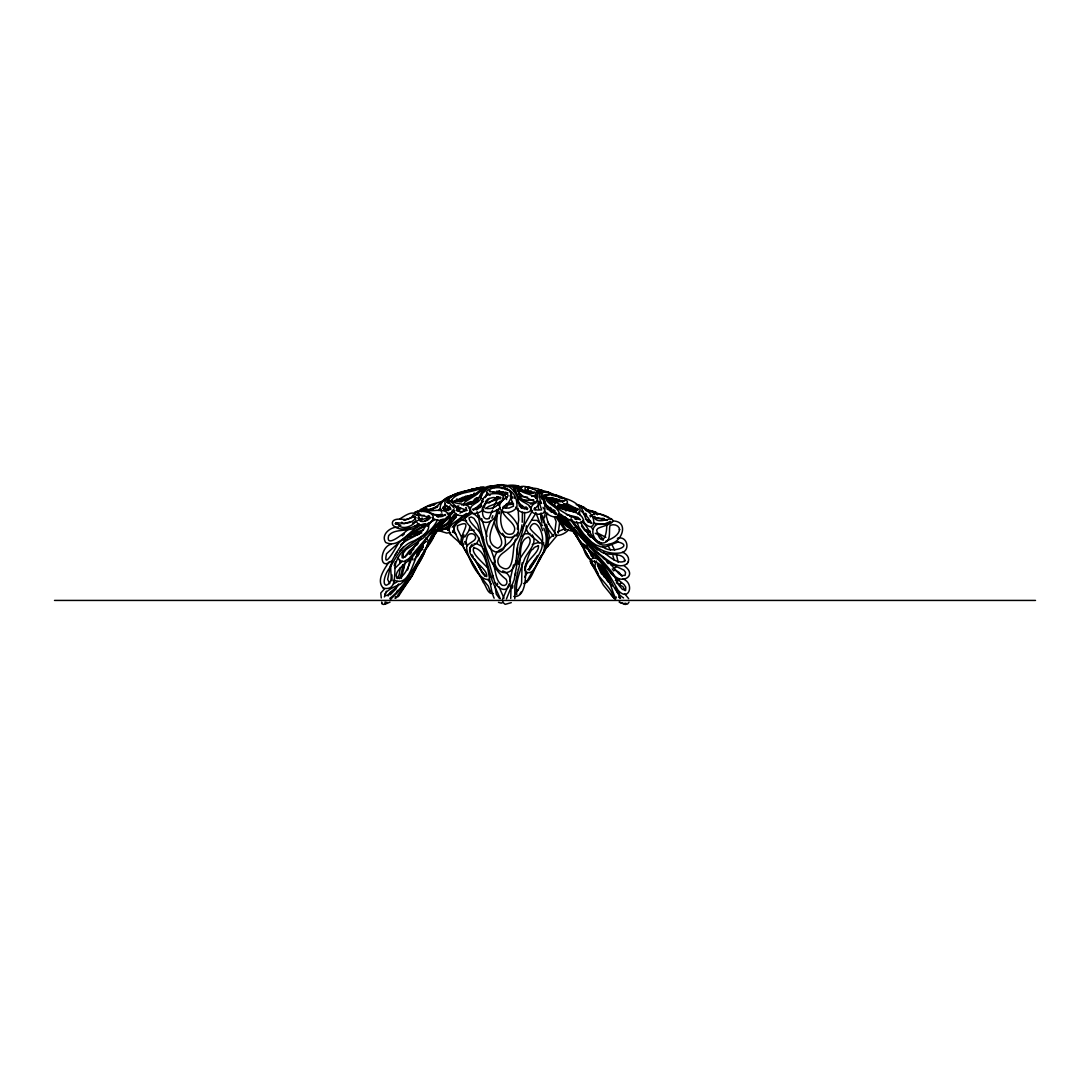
<?xml version="1.0" encoding="UTF-8"?>
<svg xmlns="http://www.w3.org/2000/svg" width="1090" height="1090" viewBox="0 0 1090 1090"><rect width="100%" height="100%" fill="white"/><g stroke="black" fill="none" stroke-linecap="round" stroke-linejoin="round"><path stroke-width="1.5" d="M414.323 513.84L415.208 511.755L417.961 512.314M418.042 515.638L418.029 513.853M414.323 514.139L414.323 513.131M539.605 497.135L539.605 495.623M423.479 510.733C426.367 502.49 440.265 504.234 446.123 499.043M490.541 577.046L490.568 574.812M542.261 542.234C544.482 534.427 535.531 514.971 529.958 527.955C532.574 534.291 550.832 542.438 542.111 554.551C538.337 559.415 534.155 576.923 525.802 571.76C522.492 561.459 540.013 553.434 538.365 545.6C539.618 546.254 534.304 545.886 532.969 549.197C527.887 550.123 522.628 580.725 525.721 563.816M597.293 514.889L595.862 512.055L586.352 509.493M539.536 495.296L540.368 502.871L534.168 509.534L534.427 508.308L536.621 510.025L541.594 509.943L539.155 502.027M537.888 491.835C537.37 489.001 542.207 489.056 541.594 491.903M416.026 512.423L417.579 510.733L419.391 511.183C451.751 511.946 417.661 539.073 414.813 516.36M414.813 515.924L414.786 516.987M418.519 516.006L418.097 512.572M384.389 596.938L386.337 591.175M418.533 515.352L419.854 520.679C421.898 523.091 431.218 519.807 429.201 517.355L429.91 518.486L427.593 516.81L428.765 517.273M524.494 512.477C525.244 523.064 522.382 533.242 518.431 542.943C515.216 552.194 518.922 564.606 510.106 571.31C495.882 578.558 487.557 554.442 501.972 548.842M543.297 495.732L543.324 494.983L543.61 498.239L547.67 508.73L551.118 511.919L556.309 512.995L555.846 514.248M400.248 567.754L399.226 574.553L397.155 578.627M403.954 567.767L403.791 564.674M522.137 562.822L521.62 581.747C522.546 584.281 515.284 593.859 518.186 589.813M525.094 568.68C526.361 576.746 525.271 598.042 513.771 596.448M463.536 505.528L464.912 501.972L475.512 495.378C480.622 491.958 486.235 483.647 493.28 486.849M477.147 511.66C482.679 535.095 485.486 563.666 506.087 579.321C508.199 582.305 506.455 586.57 502.354 585.316C495.105 581.024 495.882 569.988 492.966 562.549M537.683 495.623L537.711 494.901M528.214 489.178L527.069 487.039C530.326 488.702 538.719 489.11 537.384 494.438M526.375 525.761C524.794 534.032 536.457 538.923 539.264 542.847M453.576 526.089L454.639 531.934L460.702 544.292L461.956 545.095L463.85 544.264M490.895 488.674C505.106 478.101 518.077 490.2 519.317 506.032L523.118 508.553L527.628 508.39L527.356 509.493L517.341 502.231M474.041 502.572L474 500.269M403.245 550.954L403.232 557.903M465.634 490.922C460.239 493.552 445.946 494.751 449.107 503.321M451.887 501.141L451.941 500.46M522.219 522.274L522.423 512.218M450.647 501.673C455.729 491.304 471.534 493.225 480.949 488.17L480.322 488.851M516.701 554.742L517.614 547.344M515.802 593.628L516.755 594.554C515.025 582.564 519.944 571.283 523.963 560.682C526.293 552.385 538.705 543.678 532.083 534.795M517.641 490.132C519.508 483.32 528.718 487.475 533.242 488.824M618.902 578.954L618.466 580.616L615.373 580.548M425.332 525.53C423.179 534.931 408.328 537.643 400.589 544.796M512.559 588.137L512.818 585.712M541.444 495.405L541.744 493.688M624.774 560.587C623.534 551.118 605.904 557.14 599.854 550.791C586.91 543.787 579.934 530.38 570.888 519.453M628.276 561.786C629.829 557.535 626.232 553.366 622.281 552.235M511.115 585.289L510.719 598.396M547.125 508.308L547.316 505.896M517.873 488.02L518.309 486.712L517.968 487.325M390.016 602.143C387.754 602.784 381.623 607.048 381.718 602.048M402.741 564.743L401.638 572.645L399.471 578.681M479.328 538.147L477.107 542.738L470.131 547.725L470.226 551.063M514.78 598.71L514.848 585.521L518.458 568.98M515.488 564.606L516.101 560.696M518.404 569.253C522.26 559.225 517.137 540.34 528.541 537.016C535.272 543.597 518.854 554.606 518.418 564.361M521.974 524.849C520.829 537.166 512.014 546.458 502.476 553.352C498.035 556.827 495.868 561.868 500.065 566.391C515.679 577.768 511.605 546.267 515.693 539.155M541.117 512.94L540.763 517.682L542.03 522.996M407.633 569.961L409.881 560.328M513.54 564.865L509.739 581.461M506.578 499.574C506.196 491.644 494.915 493.647 489.601 491.168L489.928 491.808M391.964 574.893L392.019 580.752M497.83 512.968C488.824 550.464 540.041 540.463 507.395 512.654M501.972 511.319C498.539 518.976 501.85 538.256 512.804 533.582C520.23 524.74 503.635 518.949 502.204 510.12M543.27 544.346L543.638 542.493M537.792 494.247L540.163 490.309M517.314 529.072L518.717 519.821L518.118 508.308M539.714 494.233C540.368 489.519 546.363 491.045 549.128 492.816M412.674 558.012L412.619 559.797L412.238 559.115M483.906 489.683L483.292 491.031M554.17 505.351L555.9 502.354L565.097 500.392L564.361 500.909M405.425 561.8L401.256 578.531M545.422 497.64C550.164 488.034 582.796 504.656 558.571 505.229L557.399 506.073L557.848 505.188C562.699 509.779 569.607 511.482 576.406 510.583L577.441 509.793L575.234 507.967L566.623 503.498M499.383 513.676L499.929 511.346M539.741 494.056L540.041 493.021M564.743 529.263L565.124 530.462L555.559 516.456M390.574 565.042L387.645 579.376L389.716 583.641M568.421 530.026C565.628 533.187 559.197 536.716 555.11 534.836M502.449 599.432L508.989 584.063M394.226 565.71L395.343 561.95M492.503 510.175L489.042 518.595M496.563 509.63C498.157 521.034 481.467 528.718 479.014 515.229M527.069 509.466L527.424 508.199M498.607 509.221C496.4 521.524 480.84 541.812 497.708 548.297C509.316 542.629 491.427 528.459 494.983 518.077M392.523 561.35C387.427 568.926 395.929 581.774 386.187 585.262C381.772 584.254 385.479 573.313 388.694 569.293C395.874 558.802 400.684 545.15 413.968 540.872C419.691 537.724 431.79 531.457 428.043 523.241M514.984 575.356L515.733 572.7M532.588 510.474L521.647 529.767M547.221 497.776L547.439 498.975C555.082 508.703 571.869 517.913 580.411 519.739L577.809 517.314L566.459 514.644M593.464 558.421L592.66 553.379M590.317 516.946C594.05 510.338 606.394 515.27 610.945 519.085M388.108 595.985L390.288 592.238L397.782 586.352M492.939 508.594L498.144 497.49M541.689 494.192C545.327 487.693 553.42 495.664 558.475 496.509M505.842 507.872L508.131 504.738L513.663 504.07M441.723 529.563L440.578 530.816L447.568 527.587L466.356 513.485M485.35 497.571L487.721 492.871M537.942 503.853C539.727 495.269 526.729 494.642 521.442 491.44L518.826 489.219L520.271 490.963L519.821 490.405M491.903 518.159L492.803 515.679M513.758 490.214C512.082 487.87 519.181 485.091 515.924 486.59M564.157 519.48C563.503 525.176 571.323 528.187 575.166 530.68M515.897 487.489L516.701 486.222M524.862 508.948L526.061 506.687M483.524 509.425C481.208 512.409 483.034 521.429 489.246 518.322M423.983 542.847L414.186 560.315M521.211 508.035L522.233 505.542M516.823 536.103L518.091 532.792M619.093 601.993L625.197 604.446L627.554 604.01L628.998 602.143M412.224 557.017C409.527 564.048 404.731 578.299 397.373 578.191L397.046 577.741C393.149 572.85 404.322 563.557 410.78 558.87C421.285 546.185 430.387 532.302 442.131 520.584M447.84 503.239L448.617 501.291M460.702 542.234L460.43 543.638M506.496 598.846L514.153 579.757L521.265 540.327L526.988 527.601L535.558 513.69C548.747 517.518 545.381 502.967 541.403 496.195L541.444 496.877M401.842 522.164L401.651 523.418L404.213 523.704L409.799 521.837M414.691 570.07L415.603 567.917M593.628 514.085L595.126 512.641L589.635 511.551L583.341 506.755L581.188 506.455M465.621 496.304L459.653 501.877M490.895 520.652C485.186 530.162 482.707 547.017 495.432 551.922C506.142 553.638 507.899 539.809 502.476 533.323M477.788 508.703L478.837 506.346M448.658 515.706L448.889 515.175C445.033 506.21 430.904 512.872 424.446 509.957L424.896 510.488M545.273 512.382L544.496 517.805M448.44 516.21C444.87 521.293 436.45 521.674 431.953 517.478M484.015 508.104L486.154 500.746L488.075 498.852L493.048 497.517L499.806 498.13C494.274 501.754 483.211 501.182 482.121 509.248C485.922 515.543 496.195 511.755 500.378 507.463M416.094 567.89L411.148 577.509L395.806 598.219M502.708 508.989L506.305 504.152L512.75 502.299M413.028 574.062L398.245 596.611L395.438 596.952M451.423 524.617C444.175 533.937 456.601 537.847 460.634 544.292L460.225 543.147M399.948 592.742L398.477 595.93L398.341 594.649M417.157 565.615C425.55 555.001 427.185 540.913 434.651 530.299L432.498 530.217M498.076 505.297L500.051 501.373M424.787 550.872L438.166 526.892L442.608 520.952L441.246 521.279M434.31 534.768L443.766 522.519L454.612 510.829M445.374 504.275L442.976 508.362L443.63 508.144M458.795 505.828L456.247 510.76M483.115 498.512L481.753 501.1M454.135 509.929L452.009 512.355L447.227 513.812M452.173 527.165L458.508 520.298L471.752 511.428M537.534 555.478L532.206 564.852L528.323 569.443M570.097 519.371C579.716 531.756 588.069 545.354 600.754 555.001C607.593 559.974 618.916 570.492 627.404 563.421M627.268 563.68L628.412 561.5M456.056 513.458L449.952 522.519L441.573 528.064M606.749 523.936C607.184 536.198 601.639 548.897 596.625 530.108L597.838 528.5C600.835 526.429 619.106 522.914 610.863 518.595C604.977 520.162 595.685 523.323 593.995 516.524L593.559 517.873L597.334 517.791L607.089 520.393M503.825 486.699C508.294 484.423 517.886 484.519 521.647 487.802M529.536 569.784L535.735 558.68M441.6 519.548L423.097 538.16L405.998 549.578L402.046 554.81L402.128 557.739L404.608 557.208L409.404 550.682L415.889 545.463M503.239 499.874C505.896 493.007 494.083 492.993 489.982 494.233C483.551 494.969 481.548 501.373 480.513 506.741L476.33 509.439L472.638 509.207L473.387 510.161L483.565 501.223M464.735 537.07L469.163 530.34L469.913 526.17M505.842 492.312L503.989 495.351M454.217 514.466L447.064 524.045L434.447 531.252M454.135 495.759C441.123 495.8 437.826 512.395 426.135 509.003L427.321 509.793L426.817 509.262M440.387 502.817L439.951 503.594L440.742 502.177M457.051 498.811L455.361 501.005M456.465 515.447C452.609 523.241 445.306 529.468 436.695 531.184M514.821 535.081L510.12 541.716L503.076 547.929M532.288 544.591C553.475 535.299 534.618 562.004 530.503 567.904M521.115 489.287L525.925 492.108L534.713 492.135L533.868 492.953M524.644 577.046L527.247 572.74M480.268 507.558L481.507 505.406M449.72 523.909L447.69 530.326L448.303 529.672M463.986 534.904L462.283 541.035L463.522 547.18L478.946 574.485L488.306 586.175L490.214 591.557L490.827 590.439M421.721 549.278L423.179 546.853M417.225 556.622L418.737 554.156M420.454 558.571C424.187 548.692 437.826 537.888 434.651 527.206M396.692 591.952L397.632 590.439M400.902 525.203L395.384 523.554L400.098 522.914C405.821 524.058 412.838 522.873 416.067 517.546M448.739 510.638L449.148 507.3M417.17 556.54L419.814 552.33M613.275 595.045L612.88 595.821C610.591 584.458 588.845 572.55 596.639 561.009M616.327 597.048L615.346 598.069M421.667 548.815L423.056 546.608M500.923 493.307L501.727 492.026M420.263 551.036L417.688 555.082M476.507 488.96L477.488 487.911L474.286 488.919M471.343 504.207L472.024 501.904L471.275 501.577L472.215 502.027L471.003 501.781M566.269 507.926L565.969 511.087M389.171 561.731C384.62 568.817 375.641 580.616 383.462 588.191M423.329 545.504L416.693 555.328M425.577 548.965L441.259 524.631L443.576 519.113M519.467 490.078L518.99 490.827L519.303 489.792M395.275 554.783L396.855 552.33M458.849 510.897L460.77 508.117M520.107 593.573L521.361 591.734M457.541 510.842L459.571 508.104M504.098 486.849L505.379 485.84L504.22 485.99M398.64 542.766C396.46 546.812 382.536 571.446 386.541 553.761C398.136 542.97 412.401 530.544 427.103 523.977M621.273 582.986L619.215 584.363M444.12 509.997L445.606 506.986L444.72 505.079M416.884 544.973L418.519 542.711M489.233 498.484L484.628 504.357M394.866 568.408L402.264 561.118M516.169 592.647L517.123 591.38M431.858 520.72L427.607 526.347M399.703 551.199L403.518 546.798M446.927 517.014L432.376 537.288M420.699 538.406L410.221 552.085L404.608 557.208M437.526 519.658C429.01 539.196 403.6 541.485 396.406 561.391C392.482 569.266 399.308 591.952 383.203 588.055M461.056 502.136L465.566 498.144L471.725 495.923L470.948 495.582M420.767 550.981L421.34 550.287M398.872 583.845C383.38 604.827 376.595 592.987 399.867 584.526C410.862 576.637 415.889 563.38 423.465 552.576C425.046 548.842 431.64 540.436 425.686 538.024M409.404 553.529L413.887 548.706M409.813 554.456L411.475 552.494M477.379 489.042C479.355 486.876 485.731 485.336 486.167 489.437M442.445 519.208L408.75 558.816L403.886 561.473L401.788 561.418L399.308 560.083L398.204 557.971M535.885 558.393L530.121 565.982L529.25 569.798L527.86 569.634M467.051 514.562L465.157 518.418L466.016 521.674L477.883 536.471L483.919 551.322M396.011 597.048L394.975 598.219M473.823 509.63L475.54 507.722M456.179 507.177L457.323 505.923M503.308 492.176L501.005 494.383M396.324 588.518L390.261 594.759M448.576 515.039L453.549 510.706L452.159 510.597M415.481 521.769C411.952 526.865 399.826 531.048 397.741 522.9M551.881 499.506L550 500.324L555.273 503.049M521.483 536.348L524.794 533.841L530.026 533.65M440.265 516.496L442.104 514.603M480.84 506.005L476.671 509.834M549.428 538.528L553.475 534.604L553.502 536.321L545.422 525.584L542.629 515.72M583.75 544.237C582.551 550.246 587.687 560.9 594.908 561.691L594.295 561.554C610.604 566.882 609.337 589.2 623.575 597.96M482.734 509.984C479.614 513.267 471.357 515.856 469.504 510.243C471.016 503.335 478.919 503.594 481.249 497.803L480.922 498.43C482.625 486.426 498.307 482.393 507.572 486.835M403.75 540.776L405.466 539.087M416.584 552.903L422.866 547.139M527.928 489.819L526.647 490.595L521.143 490.309L521.62 489.723L521.32 490.486L521.197 489.124M547.575 513.24L546.308 516.033L547.929 522.26M445.633 509.766L449.897 506.005M441.981 513.881L438.425 517.014M402.169 535.83L404.308 533.964M499.588 490.65L497.217 492.598M433.915 534.073L444.883 521.497L448.957 518.309L447.363 517.668M587.66 531.661L589.445 531.103L584.84 529.822M440.578 514.262L437.335 516.933M481.63 495.323L466.97 505.433L466.356 503.962L470.171 504.275L474.954 502.449L479.518 497.435C481.126 488.892 490.35 484.219 498.457 486.167M624.461 561.2C617.58 564.62 608.901 556.159 603.22 552.153M386.814 602.17L384.865 603.955L385.179 601.884M488.851 503.103L497.653 496.768M418.764 549.401L421.271 547.371M537.029 494.996L531.648 496.495M454.053 519.072L456.097 517.409M390.397 599.473L399.158 590.984L412.293 575.248L424.296 553.08L424.896 551.036L424.119 549.823M552.208 497.653L548.447 497.776M503.321 602.075L501.291 603.152L498.471 602.334M450.606 532.574L446.655 533.065L438.371 530.53M610.182 521.647L604.01 524.113L593.546 523.377M520.666 490.854L521.947 489.846M558.353 497.421C565.356 496.89 587.224 505.501 577.768 514.017M440.619 508.485L438.684 509.916M472.106 544.305C461.479 556.363 488.715 567.645 486.671 576.61L481.984 571.814L474.586 559.129M410.085 527.724C406.788 530.844 384.865 549.891 388.667 535.64C395.098 527.328 411.216 533.092 419.677 525.067M437.144 516.183L439.066 514.739M461.492 501.264L466.697 497.449M613.452 564.279L611.313 565.329M389.839 598.369C405.139 586.284 413.805 568.299 424.432 552.439L423.37 553.189M614.12 568.381L616.109 566.909M485.227 490.922L483.197 492.394M400.044 518.772C404.349 516.251 412.838 509.589 416.639 515.27M430.264 517.219L424.228 521.265M455.416 516.306L457.65 514.698M391.228 544.196C379.742 546.676 378.08 573.013 392.345 560.233C399.88 545.613 410.153 531.375 426.135 526.211L425.591 526.102M489.465 579.144C479.259 582.891 465.934 554.878 466.643 546.294C469.736 541.962 476.589 541.049 475.567 536.634C474.423 532.451 468.032 532.765 467.092 537.016L466.016 541.417L467.065 545.913M446.232 510.338L449.257 508.349M466.438 508.88L459.98 513.131M474.395 499.315L476.861 497.667M438.957 510.624L440.891 509.371M471.916 513.336L457.364 523.077L454.612 526.497L453.127 531.879M503.621 495.528L507.926 492.898M456.642 500.937L463.931 497.571L462.501 497.299M434.815 519.807L428.329 523.377M414.132 526.579L416.353 525.271M404.227 520.352L413.846 516.81L413.192 516.496M394.662 580.766L393.558 581.024M597.892 524.127C588.327 527.901 593.587 542.616 602.579 543.093C612.117 542.248 608.465 530.789 609.991 525.693L610.523 525.257C614.665 523.595 619.665 525.939 619.529 529.863L619.597 529.318C618.834 535.612 611.831 538.773 605.781 541.199M393.599 583.845L397.85 581.42M446.886 510.597L447.908 510.011L446.423 509.766M417.456 520.707L422.252 518.063M625.919 603.22L623.521 603.628L619.706 602.402M511.265 602.647L505.147 604.351L502.585 602.102M501.632 501.346L488.552 506.482L485.799 508.662L486.331 507.79L487.23 508.635L490.691 508.471L495.8 506.523L502.204 500.119L503.062 498.294L502.354 498.185M450.524 513.131L452.009 512.355M407.428 537.67L419.541 534.182M469.749 501.972L465.961 503.716M419.214 524.031C411.53 528.037 399.376 532.642 392.604 524.794C390.547 518.145 400.316 518.772 404.431 519.617L403.886 519.603C407.578 519.753 412.769 517.655 412.974 515.025L413.11 516.388M558.053 531.579L564.198 528.991M425.359 523.595C410.576 526.075 400.984 549.605 385.642 542.466C380.41 534.4 390.956 526.32 398.749 527.11M420.181 520.625L422.239 519.644M539.932 490.418L541.73 490.132L545.463 492.23M616.572 542.398L618.166 541.907L605.686 546.908L600.944 546.826L595.93 544.986L591.584 542.03L583.818 534.059L578.967 527.288L576.664 521.606M427.811 517.696L422.348 519.494L417.756 518.009M493.13 593.423C487.489 594.827 486.235 585.33 483.156 582.278C477.107 568.285 467.392 556.159 461.016 542.466C459.844 533.827 474.763 518.036 457.487 525.789L457.528 529.168L461.629 537.424M539.482 490.623L540.626 490.091M419.078 514.112L417.674 514.439M412.483 523.009L414.977 521.906M505.269 486.808L506.264 486.372M429.542 509.548L437.907 506.319M575.179 527.506L573.79 528.705L574.008 530.898L580.071 541.417L597.593 557.14L612.757 575.288L624.025 584.553L625.742 587.129L625.66 590.344L622.336 589.322L619.243 585.712L612.744 573.272M441.995 527.901L436.79 529.958C441.218 526.77 453.481 521.633 449.693 514.916M421.83 549.796L422.525 549.524M559.034 499.942L551.608 497.708M491.1 487.761L492.571 487.203M547.221 509.411L549.51 509.166M423.465 529.849L415.903 532.397L414.772 534.863M551.826 495.31L556.963 496.386M449.897 497.612L451.587 497.026M426.572 507.177L420.222 509.548L418.805 512.341M476.139 493.947L464.721 496.74M432.049 508.839L437.199 507.259M458.291 494.083L461.724 492.993M462.678 492.407C455.198 493.102 435.482 501.277 450.047 508.253L449.543 507.776L450.756 509.493L450.538 508.24L447.418 510.079L444.175 509.343L443.78 507.668L442.908 508.322M456.737 494.56C448.794 495.187 435.7 503.212 441.777 512.245M429.446 506.223L431.286 505.651M447.5 506.128L443.208 506.891M463.563 492.121L464.504 491.835M470.676 489.982L472.61 489.41M477.025 493.552L460.089 498.539L454.326 501.972L454.012 500.855C465.307 503.934 474.804 494.111 483.047 487.843L482.461 489.519M533.732 499.711L527.846 500.269L519.903 499.193M478.919 487.87C468.823 491.222 450.361 491.222 446.587 502.435M432.131 509.316L433.725 508.867M467.951 490.214L480.458 487.53L483.756 488.756M435.837 503.757C431.735 506.196 421.735 505.665 421.367 511.755M560.614 500.351L559.415 500.46L562.726 501.795M474.096 488.633L471.316 489.356M424.133 515.27L421.544 515.733L419.977 514.889L420.29 515.516L419.773 513.908M461.601 504.956L463.809 504.425M604.242 518.513L594.132 518.35M409.976 534.686L421.776 532.969M473.687 493.416L474.777 493.184M472.624 489.805L473.769 489.574M432.962 505.174L434.379 504.915M507.763 486.086L516.224 486.14L520.543 487.939M469.095 530.135L474.164 530.271M578.259 505.678L581.065 505.855L583.218 507.722L582.659 507.109M531.879 520.23L536.989 520.407L542.616 525.598M530.462 504.057L533.024 503.812M617.921 541.975C635.416 545.94 609.337 554.606 602.675 546.444M617.403 538.297C627.581 535.108 631.069 551.581 620.578 552.889C597.647 556.35 582.782 535.095 571.215 518.867M492.735 492.135L504.711 492.816L507.572 494.22L508.063 495.718L506.85 497.694L507.3 497.163C489.042 507.504 507.504 519.358 516.933 507.272C517.655 492.081 507.422 486.113 493.429 486.889L494.383 487.543M421.149 532.124L416.625 532.329L418.274 533.555M468.755 508.158L470.744 507.994M460.293 519.821L466.67 521.02M586.692 532.342L588.859 532.247M545.545 547.834L547.085 547.425L556.84 535.749L548.515 523.459M591.093 555.764L592.374 555.955L588.559 550.109M474.123 543.665L476.943 543.787L481.875 546.431M576.215 504.738L579.158 504.943L581.011 506.591L585.807 518.758L588.682 522.015L591.216 522.846L588.219 518.009L581.338 511.101M566.405 522.205L565.042 521.96L575.234 532.274M496.659 486.576L498.866 486.522M432.335 514.317L445.497 515.393M553.093 498.77L557.821 500.964M54.5 600.427L1035.5 600.427M548.243 497.803L553.134 498.334M593.764 516.496L595.099 516.537M519.358 496.291L527.628 497.231M576.692 509.439L570.71 507.94L563.38 504.07M592.401 558.611C585.807 561.364 597.565 569.552 598.056 573.899M592.265 562.304L590.371 561.473L603.342 585.085L613.929 598.097M567.427 507.191L569.225 507.313M531.838 493.021L523.718 491.672M576.542 508.499L570.152 507.109L563.993 503.907M529.277 506.687L531.348 506.823M612.526 520.925C629.639 520.897 622.349 542.616 609.269 543.992C592.47 550.491 590.753 525.475 581.011 521.579M496.631 491.181L506.823 492.68M582.728 507.204L585.984 510.393L588.804 510.719M505.774 489.601L508.54 490.078M575.275 532.056L566.16 529.495L557.004 516.674M585.957 530.912L590.426 531.566M448.998 529.686L444.366 528.759M545.886 495.459L544.591 495.5L545.722 494.615C550.327 493.525 556.881 494.056 559.974 497.885M590.289 536.103L592.279 536.43M585.725 530.244L590.289 531.361M576.487 510.624L560.519 504.561M575.847 531.089L574.607 530.598C587.333 544.332 600.399 557.985 612.28 572.523C619.229 586.406 639.231 576.051 624.052 565.737M445.17 514.821L445.183 514.48C439.202 521.238 430.959 509.984 421.83 510.692L422.443 511.387M575.002 519.14L576.556 519.453M496.795 496.618L500.841 497.585M592.02 511.169L608.084 517.273M531.484 491.685L526.647 490.595L531.075 491.944M428.098 517.001L417.538 514.385M589.867 515.693L591.652 516.197M601.448 543.093C593.437 540.844 585.739 531.525 581.174 523.486M571.787 510.338L576.16 511.632M587.346 521.674L591.952 523.037M428.057 515.597L429.514 516.033M597.293 532.901L605.877 537.329M471.697 513.254L474.164 514.03L478.306 517.532M466.534 507.872L465.648 507.599M575.07 530.585C567.25 528.65 561.841 522.219 557.535 515.829M490.105 495.282C479.041 490.309 497.34 485.704 502.04 488.497C515.025 487.898 512.627 502.681 503.239 506.591L502.803 507.872L508.948 508.104L513.553 506.142L510.106 495.596M573.354 511.755L560.301 505.637M554.742 498.757L562.849 502M595.263 533.296L599.868 535.367L603.07 539.169M535.667 513.663C528.418 512.722 530.448 504.52 536.062 502.803L536.675 500.719M535.449 495.323L536.389 495.664M550.287 499.247L568.462 509.098M567.917 508.894L572.345 510.542M520.598 494.315L521.606 494.697M585.425 519.221L590.671 521.279M452.078 505.501L467.215 510.27L462.337 511.81L458.113 511.128L455.348 505.801L449.829 500.582L450.075 501.223M602.661 518.554L604.964 519.535M521.878 487.189L520.87 486.631L521.551 487.966M549.128 499.356L555.246 502.49M574.648 530.353L565.942 525.026L557.876 514.698M533.596 493.375C523.813 493.293 521.129 483.606 532.383 488.034C547.466 489.805 531.811 489.042 536.089 498.539M384.661 588.764L380.764 593.028L381.268 597.974M584.267 514.534L586.706 515.706M616.341 582.878L622.962 586.733L625.197 590.657M424.896 541.43L426.326 541.444C413.56 548.011 413.001 588.9 394.117 580.098M614.501 569.729L619.12 572.427L622.077 576.324M549.878 493.211L551.445 494.165M548.583 492.53L550.436 493.498M600.154 559.824L593.083 557.59L586.665 545.45L586.134 547.085L584.826 547.316C600.317 557.712 609.065 574.416 617.935 590.112C628.807 602.756 635.075 583.545 623.017 578.899M518.472 494.056L534.958 501.659L533.31 502.871L529.754 502.981L522.846 500.174L520.461 497.462L517.409 489.029M505.052 489.056L503.948 488.129M534.032 495.65L536.239 496.849M523.595 583.572C533.078 581.065 535.708 560.778 543.392 553.23C551.84 541.035 545.817 525.761 540.245 513.771M618.575 597.143L620.551 598.315M617.172 591.979L619.447 593.355M593.873 522.628C596.094 526.416 615.373 523.05 609.964 521.32M556.718 502.354L551.213 497.898M555.437 498.716L557.508 500.01M585.03 513.226L586.447 514.139M559.102 513.853C566.146 517.437 575.861 526.061 583.722 521.551C581.992 506.755 556.867 514.276 550.232 500.582L548.883 497.49L548.951 498.934L551.281 498.471L557.072 499.779L556.281 498.593M588.287 543.801L584.267 540.654M557.767 532.192L558.271 533.092L559.783 521.02M562.835 498.716L561.187 497.49L561.65 498.552M560.519 501.673L558.284 499.792M553.447 509.739L555.26 511.074M455.838 533.991L453.072 531.825M520.039 493.675L517.832 490.813M601.408 538.583L603.383 540.136M569.757 515.965L571.337 517.26M502.694 570.901C517.096 576.188 508.894 598.696 496.4 585.098M409.813 561.813L408.668 559.252M589.595 546.117L609.283 563.108L623.957 570.152L625.551 572.427L625.101 575.384L622.036 575.506L618.779 573.599L608.016 561.255M546.771 544.346L547.698 546.254L549.306 536.007L546.581 524.345M543.161 491.004L542.588 490.5M589.554 558.407L590.453 559.197M499.506 598.492L496.25 594.118L495.064 586.229M550.041 501.468L551.472 502.735M559.456 506.223L561.527 508.09M582.455 511.06L583.409 511.919M567.509 525.68L568.258 526.375M545.45 505.229L552.276 512.245M585.984 510.393C598.628 516.442 594.759 536.498 582.591 520.72M547.78 506.155L555.137 514.248M615.278 599.309L611.367 595.045M624.543 593.641L628.644 598.628M594.459 546.935L597.334 549.891M550.191 507.341L551.976 509.18M560.41 514.248L565.982 520.693L581.474 543.515M591.202 547.562L572.373 526.538L566.432 518.322M486.753 567.045C482.202 561.786 469.94 552.194 474.136 547.371L473.7 547.698C490.541 550.872 487.543 583.75 494.124 598.206M602.893 557.371L604.718 559.388M587.728 534.114L590.453 537.22M449.843 533.732L450.797 534.822M488.197 580.071L491.413 584.049M415.44 513.472L416.421 514.63M543.787 502.79L556.063 514.221M561.187 514.507L568.571 523.786L576.079 535.694M577.795 508.499L578.504 509.752M580.139 505.556L581.011 506.591M620.074 597.96L615.387 587.401M553.652 511.033L555.668 513.458M507.3 486.399L506.196 485.472L512.136 486.794L514.562 488.579L519.303 498.839L518.881 498.294C521.688 503.062 532.574 503.825 530.489 510.747C526.279 514.821 518.131 512.164 515.733 507.163M606.476 561.473L608.179 563.598M612.239 568.926L613.82 570.901M558.162 513.649L569.021 525.721L580.779 542.016M519.099 502.858L521.756 507.381M585.071 530.816L581.461 526.034M526.061 580.738L526.552 582.428C534.209 565.26 552.889 548.87 543.815 528.214M544.591 510.883C547.425 515.229 555.519 519.658 559.456 514.712C559.225 507.245 549.074 505.46 545.981 499.343L545.436 494.601L543.474 497.476L544.632 501.455M589.159 558.012L564.838 516.646M612.049 586.297L601.925 572.85L598.233 563.925L597.347 564.634C608.343 570.942 610.182 587.496 615.809 598.71M484.859 576.337L476.671 562.822M609.978 582.728L601.285 567.958M577.836 537.329L575.343 533.16M517.396 499.642L518.036 500.623M597.511 564.838L608.343 582.155M596.012 569.375L576.882 536.893M594.609 560.819L595.617 562.358M531.525 492.19L530.98 490.854M580.97 535.98L582.115 537.779M607.743 545.136L610.427 549.932M598.029 566.636L604.555 577.509M483.742 539.822C482.025 531.157 468.727 523.582 469.095 517.805L471.207 516.973L473.959 518.377L477.638 524.127L494.928 582.673M606.708 575.057L602.634 568.081M494.792 582.469L496.509 585.262M592.824 557.671L588.586 550.314M483.946 548.706L485.527 551.363M607.103 573.381L605.822 571.187M594.241 554.374L596.244 557.835M474.668 559.456L476.071 561.95M562.426 520.175L564.02 522.996M472.079 554.851L473.305 557.058M591.121 526.552L592.565 529.181M498.934 586.733L504.016 598.192M585.712 545.055L587.183 547.766M482.802 573.749L477.27 563.394M510.801 492.666L510.488 492.053L511.741 495.01M554.469 517.082L556.132 521.565L554.606 533.528M612.321 545.436L614.637 550.123M610.4 571.678L611.64 574.171M547.711 521.81L548.733 523.922M599.255 569.103L601.571 574.048M497.149 583.191L497.708 584.376M474.981 499.929L475.703 502.013M495.337 561.922L489.723 545.981M454.217 508.199L447.827 501.223L448.113 502.544M540.586 501.046L541.553 503.498M465.594 544.183L464.681 541.594M483.837 551.049L492.271 580.997L500.269 598.614M453.276 509.643C454.803 517.614 467.119 517.287 470.676 511.251C470.975 502.708 458.222 504.956 453.004 501.877L451.478 500.405L452.159 501.632M543.038 507.341L543.583 508.798M514.753 498.334L514.153 496.604M535.83 512.491L542.738 530.639M616.49 554.742L618.098 562.195M612.893 555.764L614.201 560.206M512.314 496.74L512.818 498.362M481.685 518.567L487.026 536.512M537.37 491.808L537.779 493.143M477.202 497.844L477.883 501.509M579.24 511.66L580.316 515.57M538.787 509.384L537.861 505.365M534.522 508.049L535.122 510.256M381.609 602.797L381.827 603.56M492.666 575.397L493.389 578.354M541.798 499.084L541.444 496.699M537.861 497.953L537.711 496.413M525.203 569.253L525.353 570.697M515.761 490.813L515.733 489.069L517.587 486.889L518.758 486.331L519.63 488.048M399.649 559.81L399.921 562.535M513.717 489.178L513.799 490.895M418.015 514.139L418.042 514.971M500.296 497.49L500.31 498.852L499.343 498.375L500.296 497.49M396.052 522.669L395.37 523.854L396.528 523.704L396.052 522.669M577.278 509.602L577.046 510.297L577.278 509.602M448.889 515.175L448.249 516.646L448.889 515.175M590.957 522.696L590.957 522.696M624.924 560.301L624.325 561.459L624.924 560.301M486.576 494.315L486.235 494.955L486.658 494.22M526.892 490.582L526.211 490.555L526.947 490.663M490.173 491.427L489.41 490.991L490.173 491.427M453.549 532.356L452.636 531.321L453.549 532.356M413.546 516.905L412.756 515.979L413.546 516.905"/></g></svg>
